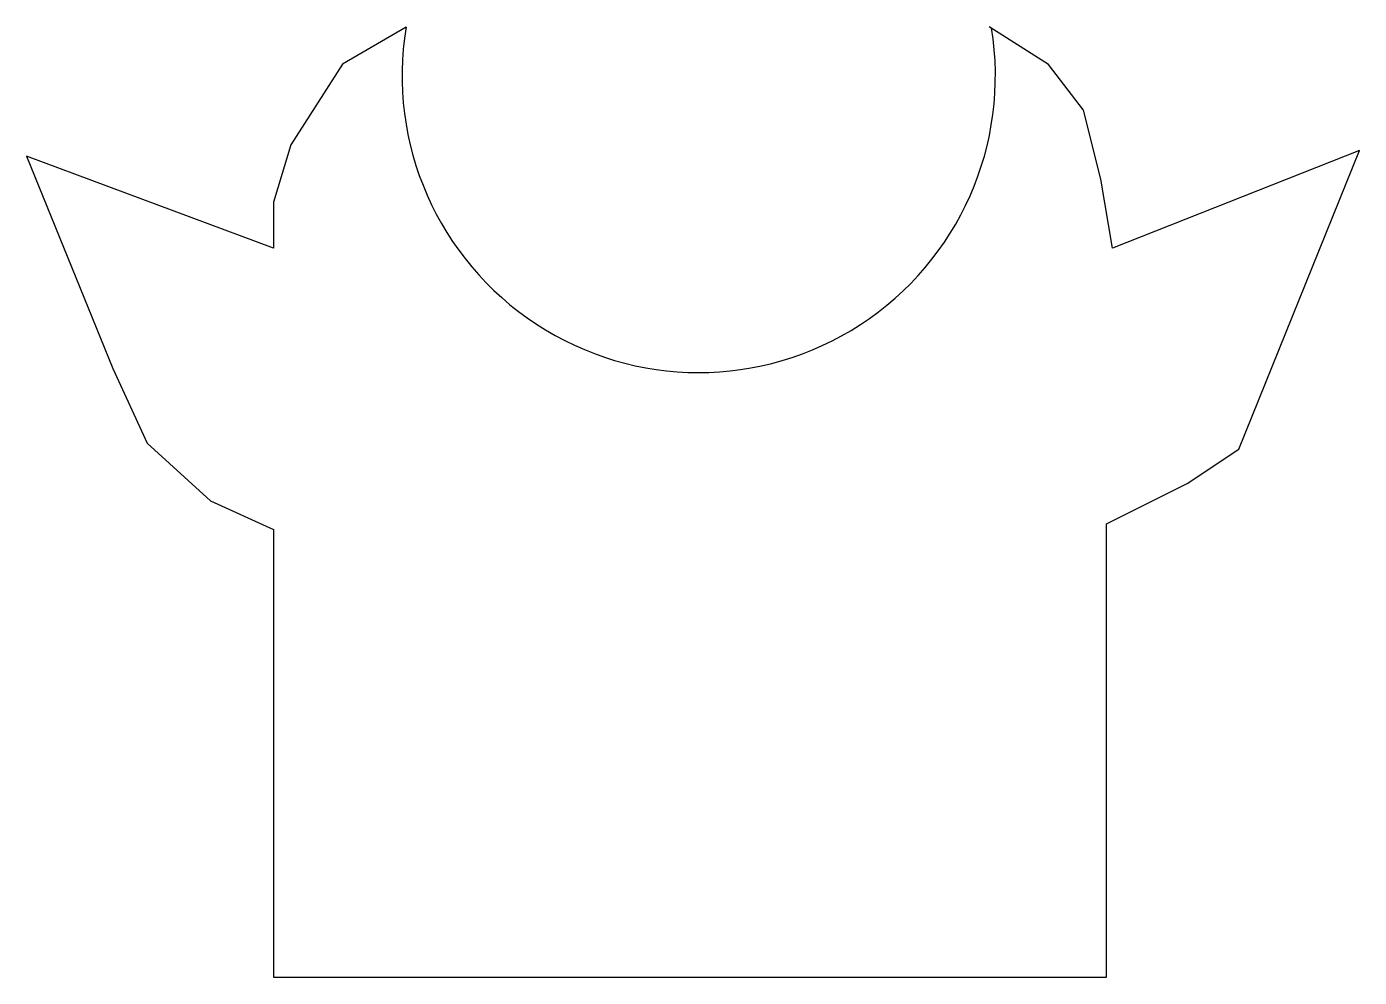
# Model space of a CAD drawing. Extents: x -0.42 to 0.422, y -0.23 to 0.371.
import ezdxf

# ---------------------------------------------------------------- set-up
doc = ezdxf.new("R2010")
doc.units = 0
doc.layers.get('0').update_dxf_attribs({"linetype": 'CONTINUOUS'})

msp = doc.modelspace()

# ---------------------------------------------------------------- linework, layer by layer
at = {"color": 0}
msp.add_lwpolyline([(-0.18051, 0.37081), (-0.22065, 0.34741), (-0.25334, 0.2966), (-0.26424, 0.2603), (-0.26424, 0.23127), (-0.42042, 0.28934), (-0.36594, 0.15505), (-0.34415, 0.10786), (-0.30419, 0.07157), (-0.26424, 0.05342), (-0.26424, -0.22968), (0.26243, -0.22968), (0.26243, 0.05705), (0.31328, 0.08246), (0.34597, 0.10423), (0.42225, 0.29297), (0.26606, 0.23127), (0.2588, 0.27482), (0.2479, 0.31838), (0.22576, 0.34723), (0.18828, 0.3712)], dxfattribs=at)
msp.add_arc((0.00454, 0.34015), 0.18757, 170.59247, 9.2511, dxfattribs=at)

doc.saveas('drawing.dxf')
